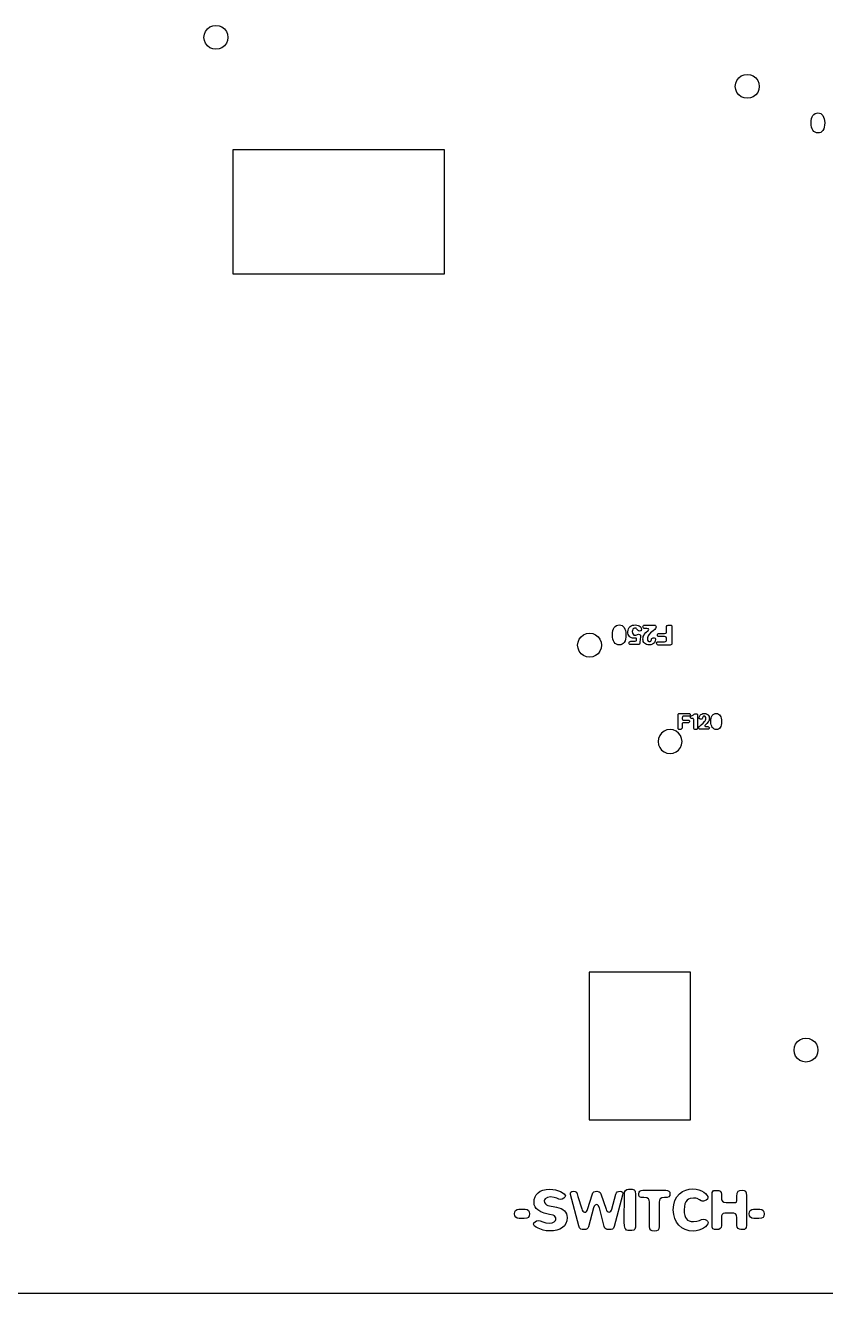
# Model space of a CAD drawing. Header units: metres. Extents: x 2364 to 2718, y 474 to 796.
# Drawn here: x 2520.3 to 2620.5, y 474.3 to 633.1 of the extents above; entities that cross this region are included whole.
import ezdxf

# ---------------------------------------------------------------- set-up
doc = ezdxf.new("R2010")
doc.units = ezdxf.units.M

msp = doc.modelspace()

# ---------------------------------------------------------------- linework, layer by layer
at = {"layer": 'COMPONENT2'}
for p, q in [((2602.05, 546.78, 0.01), (2602.06, 546.84, 0.01)), ((2602.05, 545.1, 0.01), (2602.05, 546.78, 0.01)), ((2602.06, 546.84, 0.01), (2602.09, 546.89, 0.01)), ((2602.09, 546.89, 0.01), (2602.14, 546.92, 0.01)), ((2602.14, 546.92, 0.01), (2602.19, 546.94, 0.01)), ((2602.19, 546.94, 0.01), (2603.41, 546.94, 0.01)), ((2602.61, 546.54, 0.01), (2602.59, 546.47, 0.01)), ((2602.67, 546.59, 0.01), (2602.61, 546.54, 0.01)), ((2602.78, 546.6, 0.01), (2602.67, 546.59, 0.01)), ((2603.41, 546.6, 0.01), (2602.78, 546.6, 0.01)), ((2603.41, 546.94, 0.01), (2603.47, 546.93, 0.01)), ((2603.48, 546.61, 0.01), (2603.41, 546.6, 0.01)), ((2603.47, 546.93, 0.01), (2603.52, 546.9, 0.01)), ((2603.53, 546.65, 0.01), (2603.48, 546.61, 0.01)), ((2603.52, 546.9, 0.01), (2603.55, 546.85, 0.01)), ((2603.55, 546.71, 0.01), (2603.53, 546.65, 0.01)), ((2603.55, 546.85, 0.01), (2603.56, 546.78, 0.01)), ((2603.56, 546.78, 0.01), (2603.55, 546.71, 0.01)), ((2603.6, 546.48, 0.01), (2603.61, 546.53, 0.01)), ((2603.61, 546.4, 0.01), (2603.6, 546.48, 0.01)), ((2603.61, 546.53, 0.01), (2603.63, 546.57, 0.01)), ((2603.63, 546.57, 0.01), (2603.7, 546.62, 0.01)), ((2603.7, 546.62, 0.01), (2603.81, 546.66, 0.01)), ((2603.81, 546.66, 0.01), (2603.92, 546.71, 0.01)), ((2603.92, 546.71, 0.01), (2603.99, 546.76, 0.01)), ((2603.99, 546.76, 0.01), (2604.06, 546.83, 0.01)), ((2604.06, 546.83, 0.01), (2604.16, 546.88, 0.01)), ((2604.16, 546.88, 0.01), (2604.28, 546.9, 0.01)), ((2604.28, 546.9, 0.01), (2604.35, 546.9, 0.01)), ((2604.35, 546.9, 0.01), (2604.4, 546.87, 0.01)), ((2604.4, 546.87, 0.01), (2604.44, 546.83, 0.01)), ((2604.44, 546.83, 0.01), (2604.47, 546.78, 0.01)), ((2604.47, 546.78, 0.01), (2604.48, 546.67, 0.01)), ((2604.48, 546.67, 0.01), (2604.49, 546.54, 0.01)), ((2604.49, 546.54, 0.01), (2604.49, 545.22, 0.01)), ((2604.7, 546.38, 0.01), (2604.73, 546.53, 0.01)), ((2604.73, 546.53, 0.01), (2604.77, 546.62, 0.01)), ((2604.77, 546.62, 0.01), (2604.83, 546.7, 0.01)), ((2604.83, 546.7, 0.01), (2604.91, 546.79, 0.01)), ((2604.91, 546.79, 0.01), (2605.03, 546.86, 0.01)), ((2605.03, 546.86, 0.01), (2605.16, 546.91, 0.01)), ((2605.2, 546.54, 0.01), (2605.15, 546.47, 0.01)), ((2605.16, 546.91, 0.01), (2605.34, 546.92, 0.01)), ((2605.25, 546.58, 0.01), (2605.2, 546.54, 0.01)), ((2605.32, 546.59, 0.01), (2605.25, 546.58, 0.01)), ((2605.39, 546.58, 0.01), (2605.32, 546.59, 0.01)), ((2605.34, 546.92, 0.01), (2605.48, 546.91, 0.01)), ((2605.46, 546.53, 0.01), (2605.39, 546.58, 0.01)), ((2605.51, 546.44, 0.01), (2605.46, 546.53, 0.01)), ((2605.48, 546.91, 0.01), (2605.61, 546.88, 0.01)), ((2605.61, 546.88, 0.01), (2605.72, 546.82, 0.01)), ((2605.72, 546.82, 0.01), (2605.81, 546.75, 0.01)), ((2605.81, 546.75, 0.01), (2605.88, 546.67, 0.01)), ((2605.88, 546.67, 0.01), (2605.93, 546.57, 0.01)), ((2605.93, 546.57, 0.01), (2605.96, 546.45, 0.01)), ((2606.2, 546.34, 0.01), (2606.25, 546.52, 0.01)), ((2606.25, 546.52, 0.01), (2606.33, 546.67, 0.01)), ((2606.33, 546.67, 0.01), (2606.43, 546.78, 0.01)), ((2606.43, 546.78, 0.01), (2606.54, 546.86, 0.01)), ((2606.54, 546.86, 0.01), (2606.68, 546.91, 0.01)), ((2606.68, 546.91, 0.01), (2606.83, 546.92, 0.01)), ((2606.83, 546.92, 0.01), (2606.98, 546.91, 0.01)), ((2606.98, 546.91, 0.01), (2607.11, 546.85, 0.01)), ((2607.11, 546.85, 0.01), (2607.23, 546.77, 0.01)), ((2607.23, 546.77, 0.01), (2607.33, 546.65, 0.01)), ((2607.33, 546.65, 0.01), (2607.4, 546.51, 0.01)), ((2607.4, 546.51, 0.01), (2607.46, 546.34, 0.01)), ((2602.06, 545.01, 0.01), (2602.05, 545.1, 0.01)), ((2602.1, 544.96, 0.01), (2602.06, 545.01, 0.01)), ((2602.16, 544.93, 0.01), (2602.1, 544.96, 0.01)), ((2602.27, 544.93, 0.01), (2602.16, 544.93, 0.01)), ((2602.41, 544.94, 0.01), (2602.27, 544.93, 0.01)), ((2602.5, 544.99, 0.01), (2602.41, 544.94, 0.01)), ((2602.56, 545.08, 0.01), (2602.5, 544.99, 0.01)), ((2602.58, 545.25, 0.01), (2602.56, 545.08, 0.01)), ((2602.59, 545.71, 0.01), (2602.57, 545.67, 0.01)), ((2602.57, 545.67, 0.01), (2602.57, 545.51, 0.01)), ((2602.57, 545.51, 0.01), (2602.58, 545.25, 0.01)), ((2602.59, 546.47, 0.01), (2602.58, 546.37, 0.01)), ((2602.58, 546.37, 0.01), (2602.58, 546.24, 0.01)), ((2602.58, 546.24, 0.01), (2602.6, 546.16, 0.01)), ((2602.63, 545.74, 0.01), (2602.59, 545.71, 0.01)), ((2602.6, 546.16, 0.01), (2602.66, 546.11, 0.01)), ((2602.78, 545.76, 0.01), (2602.63, 545.74, 0.01)), ((2602.66, 546.11, 0.01), (2602.78, 546.1, 0.01)), ((2602.78, 546.1, 0.01), (2603.34, 546.1, 0.01)), ((2603.34, 545.76, 0.01), (2602.78, 545.76, 0.01)), ((2603.34, 546.1, 0.01), (2603.39, 546.09, 0.01)), ((2603.4, 545.78, 0.01), (2603.34, 545.76, 0.01)), ((2603.39, 546.09, 0.01), (2603.44, 546.06, 0.01)), ((2603.45, 545.81, 0.01), (2603.4, 545.78, 0.01)), ((2603.44, 546.06, 0.01), (2603.48, 546.01, 0.01)), ((2603.48, 545.87, 0.01), (2603.45, 545.81, 0.01)), ((2603.48, 546.01, 0.01), (2603.49, 545.93, 0.01)), ((2603.49, 545.93, 0.01), (2603.48, 545.87, 0.01)), ((2603.64, 546.36, 0.01), (2603.61, 546.4, 0.01)), ((2603.74, 546.32, 0.01), (2603.64, 546.36, 0.01)), ((2603.86, 546.32, 0.01), (2603.74, 546.32, 0.01)), ((2603.91, 546.31, 0.01), (2603.86, 546.32, 0.01)), ((2603.95, 546.29, 0.01), (2603.91, 546.31, 0.01)), ((2603.99, 546.23, 0.01), (2603.95, 546.29, 0.01)), ((2604.01, 546.18, 0.01), (2603.99, 546.23, 0.01)), ((2604.01, 546.04, 0.01), (2604.01, 546.18, 0.01)), ((2604.01, 545.19, 0.01), (2604.01, 546.04, 0.01)), ((2604.02, 545.04, 0.01), (2604.01, 545.19, 0.01)), ((2604.07, 544.96, 0.01), (2604.02, 545.04, 0.01)), ((2604.14, 544.92, 0.01), (2604.07, 544.96, 0.01)), ((2604.25, 544.91, 0.01), (2604.14, 544.92, 0.01)), ((2604.37, 544.93, 0.01), (2604.25, 544.91, 0.01)), ((2604.45, 544.98, 0.01), (2604.37, 544.93, 0.01)), ((2604.48, 545.08, 0.01), (2604.45, 544.98, 0.01)), ((2604.49, 545.22, 0.01), (2604.48, 545.08, 0.01)), ((2604.66, 545.11, 0.01), (2604.67, 545.2, 0.01)), ((2604.67, 545.04, 0.01), (2604.66, 545.11, 0.01)), ((2604.67, 545.2, 0.01), (2604.7, 545.28, 0.01)), ((2604.7, 544.99, 0.01), (2604.67, 545.04, 0.01)), ((2604.71, 546.31, 0.01), (2604.7, 546.38, 0.01)), ((2604.7, 545.28, 0.01), (2604.79, 545.36, 0.01)), ((2604.75, 544.96, 0.01), (2604.7, 544.99, 0.01)), ((2604.76, 546.26, 0.01), (2604.71, 546.31, 0.01)), ((2604.82, 544.95, 0.01), (2604.75, 544.96, 0.01)), ((2604.83, 546.22, 0.01), (2604.76, 546.26, 0.01)), ((2604.79, 545.36, 0.01), (2604.95, 545.5, 0.01)), ((2605.79, 544.95, 0.01), (2604.82, 544.95, 0.01)), ((2604.94, 546.21, 0.01), (2604.83, 546.22, 0.01)), ((2605.02, 546.23, 0.01), (2604.94, 546.21, 0.01)), ((2604.95, 545.5, 0.01), (2605.2, 545.72, 0.01)), ((2605.07, 546.27, 0.01), (2605.02, 546.23, 0.01)), ((2605.11, 546.33, 0.01), (2605.07, 546.27, 0.01)), ((2605.12, 546.39, 0.01), (2605.11, 546.33, 0.01)), ((2605.15, 546.47, 0.01), (2605.12, 546.39, 0.01)), ((2605.2, 545.72, 0.01), (2605.38, 545.92, 0.01)), ((2605.38, 545.92, 0.01), (2605.44, 546.01, 0.01)), ((2605.4, 545.43, 0.01), (2605.39, 545.38, 0.01)), ((2605.39, 545.38, 0.01), (2605.41, 545.32, 0.01)), ((2605.45, 545.48, 0.01), (2605.4, 545.43, 0.01)), ((2605.41, 545.32, 0.01), (2605.48, 545.29, 0.01)), ((2605.44, 546.01, 0.01), (2605.49, 546.11, 0.01)), ((2605.67, 545.69, 0.01), (2605.45, 545.48, 0.01)), ((2605.48, 545.29, 0.01), (2605.6, 545.28, 0.01)), ((2605.49, 546.11, 0.01), (2605.51, 546.2, 0.01)), ((2605.52, 546.3, 0.01), (2605.51, 546.44, 0.01)), ((2605.51, 546.2, 0.01), (2605.52, 546.3, 0.01)), ((2605.6, 545.28, 0.01), (2605.76, 545.28, 0.01)), ((2605.84, 545.88, 0.01), (2605.67, 545.69, 0.01)), ((2605.76, 545.28, 0.01), (2605.86, 545.27, 0.01)), ((2605.86, 544.96, 0.01), (2605.79, 544.95, 0.01)), ((2605.89, 545.98, 0.01), (2605.84, 545.88, 0.01)), ((2605.86, 545.27, 0.01), (2605.92, 545.23, 0.01)), ((2605.92, 544.98, 0.01), (2605.86, 544.96, 0.01)), ((2605.94, 546.08, 0.01), (2605.89, 545.98, 0.01)), ((2605.92, 545.23, 0.01), (2605.96, 545.18, 0.01)), ((2605.96, 545.04, 0.01), (2605.92, 544.98, 0.01)), ((2605.96, 546.2, 0.01), (2605.94, 546.08, 0.01)), ((2605.96, 546.45, 0.01), (2605.97, 546.34, 0.01)), ((2605.97, 546.34, 0.01), (2605.96, 546.2, 0.01)), ((2605.96, 545.18, 0.01), (2605.97, 545.12, 0.01)), ((2605.97, 545.12, 0.01), (2605.96, 545.04, 0.01)), ((2606.15, 545.89, 0.01), (2606.16, 546.13, 0.01)), ((2606.16, 545.68, 0.01), (2606.15, 545.89, 0.01)), ((2606.16, 546.13, 0.01), (2606.2, 546.34, 0.01)), ((2606.2, 545.49, 0.01), (2606.16, 545.68, 0.01)), ((2606.26, 545.32, 0.01), (2606.2, 545.49, 0.01)), ((2606.34, 545.18, 0.01), (2606.26, 545.32, 0.01)), ((2606.44, 545.07, 0.01), (2606.34, 545.18, 0.01)), ((2606.55, 544.99, 0.01), (2606.44, 545.07, 0.01)), ((2606.68, 544.94, 0.01), (2606.55, 544.99, 0.01)), ((2606.83, 544.92, 0.01), (2606.68, 544.94, 0.01)), ((2606.99, 544.94, 0.01), (2606.83, 544.92, 0.01)), ((2607.12, 544.98, 0.01), (2606.99, 544.94, 0.01)), ((2607.24, 545.06, 0.01), (2607.12, 544.98, 0.01)), ((2607.34, 545.17, 0.01), (2607.24, 545.06, 0.01)), ((2607.41, 545.31, 0.01), (2607.34, 545.17, 0.01)), ((2607.46, 545.48, 0.01), (2607.41, 545.31, 0.01)), ((2607.46, 546.34, 0.01), (2607.49, 546.15, 0.01)), ((2607.5, 545.69, 0.01), (2607.46, 545.48, 0.01)), ((2607.49, 546.15, 0.01), (2607.51, 545.94, 0.01)), ((2607.51, 545.94, 0.01), (2607.5, 545.69, 0.01))]:
    msp.add_line(p, q, dxfattribs=at)
at = {"layer": 'COMPONENT3'}
for p, q in [((2593.96, 557.53, 0.01), (2594.05, 557.71, 0.01)), ((2594.05, 557.71, 0.01), (2594.17, 557.84, 0.01)), ((2594.17, 557.84, 0.01), (2594.32, 557.94, 0.01)), ((2594.32, 557.94, 0.01), (2594.49, 558, 0.01)), ((2594.49, 558, 0.01), (2594.69, 558.02, 0.01)), ((2594.69, 558.02, 0.01), (2594.87, 558, 0.01)), ((2594.87, 558, 0.01), (2595.03, 557.93, 0.01)), ((2595.03, 557.93, 0.01), (2595.18, 557.83, 0.01)), ((2595.18, 557.83, 0.01), (2595.3, 557.69, 0.01)), ((2595.3, 557.69, 0.01), (2595.4, 557.51, 0.01)), ((2595.85, 557.54, 0.01), (2595.94, 557.7, 0.01)), ((2595.94, 557.7, 0.01), (2596.05, 557.82, 0.01)), ((2596.05, 557.82, 0.01), (2596.19, 557.91, 0.01)), ((2596.19, 557.91, 0.01), (2596.34, 557.97, 0.01)), ((2596.34, 557.97, 0.01), (2596.51, 558.01, 0.01)), ((2596.51, 558.01, 0.01), (2596.68, 558.02, 0.01)), ((2596.58, 557.62, 0.01), (2596.51, 557.59, 0.01)), ((2596.66, 557.63, 0.01), (2596.58, 557.62, 0.01)), ((2596.79, 557.6, 0.01), (2596.66, 557.63, 0.01)), ((2596.68, 558.02, 0.01), (2596.88, 558.01, 0.01)), ((2596.86, 557.55, 0.01), (2596.79, 557.6, 0.01)), ((2596.88, 558.01, 0.01), (2597.05, 557.96, 0.01)), ((2597.05, 557.96, 0.01), (2597.18, 557.89, 0.01)), ((2597.18, 557.89, 0.01), (2597.29, 557.81, 0.01)), ((2597.29, 557.81, 0.01), (2597.37, 557.72, 0.01)), ((2597.37, 557.72, 0.01), (2597.42, 557.63, 0.01)), ((2597.42, 557.63, 0.01), (2597.46, 557.45, 0.01)), ((2597.65, 557.77, 0.01), (2597.67, 557.87, 0.01)), ((2597.67, 557.7, 0.01), (2597.65, 557.77, 0.01)), ((2597.67, 557.87, 0.01), (2597.71, 557.94, 0.01)), ((2597.71, 557.63, 0.01), (2597.67, 557.7, 0.01)), ((2597.71, 557.94, 0.01), (2597.78, 557.97, 0.01)), ((2597.79, 557.58, 0.01), (2597.71, 557.63, 0.01)), ((2597.78, 557.97, 0.01), (2597.87, 557.99, 0.01)), ((2597.87, 557.99, 0.01), (2599.09, 557.99, 0.01)), ((2599.09, 557.99, 0.01), (2599.17, 557.97, 0.01)), ((2599.17, 557.97, 0.01), (2599.23, 557.93, 0.01)), ((2599.23, 557.93, 0.01), (2599.27, 557.87, 0.01)), ((2599.28, 557.67, 0.01), (2599.23, 557.57, 0.01)), ((2599.27, 557.87, 0.01), (2599.29, 557.78, 0.01)), ((2599.29, 557.78, 0.01), (2599.28, 557.67, 0.01)), ((2600.6, 557.61, 0.01), (2600.62, 557.81, 0.01)), ((2600.61, 557.28, 0.01), (2600.6, 557.61, 0.01)), ((2600.62, 557.81, 0.01), (2600.69, 557.93, 0.01)), ((2600.69, 557.93, 0.01), (2600.81, 557.99, 0.01)), ((2600.81, 557.99, 0.01), (2600.98, 558.01, 0.01)), ((2600.98, 558.01, 0.01), (2601.12, 558, 0.01)), ((2601.12, 558, 0.01), (2601.2, 557.97, 0.01)), ((2601.2, 557.97, 0.01), (2601.25, 557.9, 0.01)), ((2601.25, 557.9, 0.01), (2601.27, 557.79, 0.01)), ((2601.27, 557.79, 0.01), (2601.27, 555.7, 0.01)), ((2593.84, 556.75, 0.01), (2593.85, 557.05, 0.01)), ((2593.85, 556.48, 0.01), (2593.84, 556.75, 0.01)), ((2593.85, 557.05, 0.01), (2593.89, 557.31, 0.01)), ((2593.9, 556.24, 0.01), (2593.85, 556.48, 0.01)), ((2593.89, 557.31, 0.01), (2593.96, 557.53, 0.01)), ((2593.97, 556.03, 0.01), (2593.9, 556.24, 0.01)), ((2594.06, 555.85, 0.01), (2593.97, 556.03, 0.01)), ((2595.41, 556.02, 0.01), (2595.31, 555.84, 0.01)), ((2595.4, 557.51, 0.01), (2595.47, 557.31, 0.01)), ((2595.48, 556.24, 0.01), (2595.41, 556.02, 0.01)), ((2595.47, 557.31, 0.01), (2595.52, 557.07, 0.01)), ((2595.52, 556.5, 0.01), (2595.48, 556.24, 0.01)), ((2595.52, 557.07, 0.01), (2595.53, 556.81, 0.01)), ((2595.53, 556.81, 0.01), (2595.52, 556.5, 0.01)), ((2595.77, 557.14, 0.01), (2595.79, 557.36, 0.01)), ((2595.78, 556.97, 0.01), (2595.77, 557.14, 0.01)), ((2595.82, 556.82, 0.01), (2595.78, 556.97, 0.01)), ((2595.79, 557.36, 0.01), (2595.85, 557.54, 0.01)), ((2595.89, 556.68, 0.01), (2595.82, 556.82, 0.01)), ((2595.97, 556.57, 0.01), (2595.89, 556.68, 0.01)), ((2596.07, 556.47, 0.01), (2595.97, 556.57, 0.01)), ((2596.2, 556.41, 0.01), (2596.07, 556.47, 0.01)), ((2596.34, 556.37, 0.01), (2596.2, 556.41, 0.01)), ((2596.34, 557.34, 0.01), (2596.32, 557.18, 0.01)), ((2596.32, 557.18, 0.01), (2596.34, 556.99, 0.01)), ((2596.4, 557.48, 0.01), (2596.34, 557.34, 0.01)), ((2596.34, 556.99, 0.01), (2596.41, 556.85, 0.01)), ((2596.49, 556.35, 0.01), (2596.34, 556.37, 0.01)), ((2596.51, 557.59, 0.01), (2596.4, 557.48, 0.01)), ((2596.41, 556.85, 0.01), (2596.51, 556.75, 0.01)), ((2596.59, 556.36, 0.01), (2596.49, 556.35, 0.01)), ((2596.51, 556.75, 0.01), (2596.64, 556.72, 0.01)), ((2596.72, 556.36, 0.01), (2596.59, 556.36, 0.01)), ((2596.64, 556.72, 0.01), (2596.77, 556.74, 0.01)), ((2596.69, 555.98, 0.01), (2596.79, 556.03, 0.01)), ((2596.79, 556.35, 0.01), (2596.72, 556.36, 0.01)), ((2596.77, 556.74, 0.01), (2596.87, 556.78, 0.01)), ((2596.83, 556.31, 0.01), (2596.79, 556.35, 0.01)), ((2596.79, 556.03, 0.01), (2596.84, 556.09, 0.01)), ((2596.85, 556.25, 0.01), (2596.83, 556.31, 0.01)), ((2596.84, 556.09, 0.01), (2596.86, 556.17, 0.01)), ((2596.86, 556.17, 0.01), (2596.85, 556.25, 0.01)), ((2596.93, 557.46, 0.01), (2596.86, 557.55, 0.01)), ((2596.87, 556.78, 0.01), (2596.96, 556.83, 0.01)), ((2597, 557.35, 0.01), (2596.93, 557.46, 0.01)), ((2596.96, 556.83, 0.01), (2597.08, 556.85, 0.01)), ((2597.06, 557.29, 0.01), (2597, 557.35, 0.01)), ((2597.13, 557.26, 0.01), (2597.06, 557.29, 0.01)), ((2597.08, 556.85, 0.01), (2597.21, 556.84, 0.01)), ((2597.22, 557.25, 0.01), (2597.13, 557.26, 0.01)), ((2597.21, 556.84, 0.01), (2597.3, 556.79, 0.01)), ((2597.35, 557.27, 0.01), (2597.22, 557.25, 0.01)), ((2597.35, 556.53, 0.01), (2597.28, 555.86, 0.01)), ((2597.3, 556.79, 0.01), (2597.35, 556.72, 0.01)), ((2597.42, 557.3, 0.01), (2597.35, 557.27, 0.01)), ((2597.35, 556.72, 0.01), (2597.36, 556.63, 0.01)), ((2597.36, 556.58, 0.01), (2597.35, 556.53, 0.01)), ((2597.36, 556.63, 0.01), (2597.36, 556.58, 0.01)), ((2597.45, 557.37, 0.01), (2597.42, 557.3, 0.01)), ((2597.46, 557.45, 0.01), (2597.45, 557.37, 0.01)), ((2597.65, 556.25, 0.01), (2597.66, 556.42, 0.01)), ((2597.66, 556.1, 0.01), (2597.65, 556.25, 0.01)), ((2597.66, 556.42, 0.01), (2597.69, 556.56, 0.01)), ((2597.7, 555.96, 0.01), (2597.66, 556.1, 0.01)), ((2597.69, 556.56, 0.01), (2597.75, 556.7, 0.01)), ((2597.75, 556.7, 0.01), (2597.82, 556.82, 0.01)), ((2597.92, 557.57, 0.01), (2597.79, 557.58, 0.01)), ((2597.82, 556.82, 0.01), (2598.02, 557.06, 0.01)), ((2598.12, 557.57, 0.01), (2597.92, 557.57, 0.01)), ((2598.02, 557.06, 0.01), (2598.3, 557.31, 0.01)), ((2598.26, 557.55, 0.01), (2598.12, 557.57, 0.01)), ((2598.22, 556.41, 0.01), (2598.21, 556.29, 0.01)), ((2598.21, 556.29, 0.01), (2598.23, 556.12, 0.01)), ((2598.25, 556.53, 0.01), (2598.22, 556.41, 0.01)), ((2598.23, 556.12, 0.01), (2598.29, 556, 0.01)), ((2598.31, 556.65, 0.01), (2598.25, 556.53, 0.01)), ((2598.35, 557.52, 0.01), (2598.26, 557.55, 0.01)), ((2598.3, 557.31, 0.01), (2598.36, 557.38, 0.01)), ((2598.39, 556.77, 0.01), (2598.31, 556.65, 0.01)), ((2598.38, 557.44, 0.01), (2598.35, 557.52, 0.01)), ((2598.36, 557.38, 0.01), (2598.38, 557.44, 0.01)), ((2598.61, 557.02, 0.01), (2598.39, 556.77, 0.01)), ((2598.93, 557.3, 0.01), (2598.61, 557.02, 0.01)), ((2598.62, 556, 0.01), (2598.67, 556.08, 0.01)), ((2598.67, 556.08, 0.01), (2598.71, 556.18, 0.01)), ((2598.71, 556.18, 0.01), (2598.73, 556.26, 0.01)), ((2598.73, 556.26, 0.01), (2598.77, 556.33, 0.01)), ((2598.77, 556.33, 0.01), (2598.84, 556.38, 0.01)), ((2598.84, 556.38, 0.01), (2598.94, 556.4, 0.01)), ((2599.13, 557.46, 0.01), (2598.93, 557.3, 0.01)), ((2598.94, 556.4, 0.01), (2599.07, 556.39, 0.01)), ((2599.07, 556.39, 0.01), (2599.17, 556.35, 0.01)), ((2599.23, 557.57, 0.01), (2599.13, 557.46, 0.01)), ((2599.2, 556.01, 0.01), (2599.15, 555.9, 0.01)), ((2599.17, 556.35, 0.01), (2599.22, 556.28, 0.01)), ((2599.24, 556.19, 0.01), (2599.2, 556.01, 0.01)), ((2599.22, 556.28, 0.01), (2599.24, 556.19, 0.01)), ((2599.46, 556.75, 0.01), (2599.47, 556.84, 0.01)), ((2599.48, 556.66, 0.01), (2599.46, 556.75, 0.01)), ((2599.47, 556.84, 0.01), (2599.51, 556.9, 0.01)), ((2599.52, 556.59, 0.01), (2599.48, 556.66, 0.01)), ((2599.51, 556.9, 0.01), (2599.57, 556.95, 0.01)), ((2599.58, 556.56, 0.01), (2599.52, 556.59, 0.01)), ((2599.57, 556.95, 0.01), (2599.65, 556.96, 0.01)), ((2599.65, 556.55, 0.01), (2599.58, 556.56, 0.01)), ((2599.65, 556.96, 0.01), (2600.34, 556.96, 0.01)), ((2600.34, 556.55, 0.01), (2599.65, 556.55, 0.01)), ((2600.34, 556.96, 0.01), (2600.54, 556.99, 0.01)), ((2600.49, 556.53, 0.01), (2600.34, 556.55, 0.01)), ((2600.57, 556.47, 0.01), (2600.49, 556.53, 0.01)), ((2600.54, 556.99, 0.01), (2600.58, 557.02, 0.01)), ((2600.56, 555.99, 0.01), (2600.59, 556.08, 0.01)), ((2600.59, 556.37, 0.01), (2600.57, 556.47, 0.01)), ((2600.58, 557.02, 0.01), (2600.61, 557.08, 0.01)), ((2600.59, 556.21, 0.01), (2600.59, 556.37, 0.01)), ((2600.59, 556.08, 0.01), (2600.59, 556.21, 0.01)), ((2600.61, 557.08, 0.01), (2600.61, 557.28, 0.01)), ((2594.18, 555.71, 0.01), (2594.06, 555.85, 0.01)), ((2594.33, 555.6, 0.01), (2594.18, 555.71, 0.01)), ((2594.49, 555.53, 0.01), (2594.33, 555.6, 0.01)), ((2594.68, 555.51, 0.01), (2594.49, 555.53, 0.01)), ((2594.87, 555.53, 0.01), (2594.68, 555.51, 0.01)), ((2595.04, 555.59, 0.01), (2594.87, 555.53, 0.01)), ((2595.19, 555.7, 0.01), (2595.04, 555.59, 0.01)), ((2595.31, 555.84, 0.01), (2595.19, 555.7, 0.01)), ((2595.89, 555.75, 0.01), (2595.91, 555.85, 0.01)), ((2595.91, 555.67, 0.01), (2595.89, 555.75, 0.01)), ((2595.91, 555.85, 0.01), (2595.96, 555.91, 0.01)), ((2595.95, 555.61, 0.01), (2595.91, 555.67, 0.01)), ((2596.02, 555.57, 0.01), (2595.95, 555.61, 0.01)), ((2595.96, 555.91, 0.01), (2596.04, 555.96, 0.01)), ((2596.11, 555.56, 0.01), (2596.02, 555.57, 0.01)), ((2596.04, 555.96, 0.01), (2596.15, 555.97, 0.01)), ((2597.02, 555.56, 0.01), (2596.11, 555.56, 0.01)), ((2596.15, 555.97, 0.01), (2596.56, 555.97, 0.01)), ((2596.56, 555.97, 0.01), (2596.69, 555.98, 0.01)), ((2597.13, 555.58, 0.01), (2597.02, 555.56, 0.01)), ((2597.21, 555.63, 0.01), (2597.13, 555.58, 0.01)), ((2597.25, 555.73, 0.01), (2597.21, 555.63, 0.01)), ((2597.28, 555.86, 0.01), (2597.25, 555.73, 0.01)), ((2597.77, 555.84, 0.01), (2597.7, 555.96, 0.01)), ((2597.85, 555.73, 0.01), (2597.77, 555.84, 0.01)), ((2597.96, 555.64, 0.01), (2597.85, 555.73, 0.01)), ((2598.1, 555.57, 0.01), (2597.96, 555.64, 0.01)), ((2598.26, 555.53, 0.01), (2598.1, 555.57, 0.01)), ((2598.44, 555.52, 0.01), (2598.26, 555.53, 0.01)), ((2598.29, 556, 0.01), (2598.37, 555.94, 0.01)), ((2598.37, 555.94, 0.01), (2598.46, 555.93, 0.01)), ((2598.66, 555.54, 0.01), (2598.44, 555.52, 0.01)), ((2598.46, 555.93, 0.01), (2598.55, 555.94, 0.01)), ((2598.55, 555.94, 0.01), (2598.62, 556, 0.01)), ((2598.83, 555.6, 0.01), (2598.66, 555.54, 0.01)), ((2598.97, 555.68, 0.01), (2598.83, 555.6, 0.01)), ((2599.08, 555.79, 0.01), (2598.97, 555.68, 0.01)), ((2599.15, 555.9, 0.01), (2599.08, 555.79, 0.01)), ((2599.37, 555.7, 0.01), (2599.38, 555.79, 0.01)), ((2599.38, 555.61, 0.01), (2599.37, 555.7, 0.01)), ((2599.38, 555.79, 0.01), (2599.41, 555.86, 0.01)), ((2599.42, 555.55, 0.01), (2599.38, 555.61, 0.01)), ((2599.41, 555.86, 0.01), (2599.47, 555.9, 0.01)), ((2599.49, 555.51, 0.01), (2599.42, 555.55, 0.01)), ((2599.47, 555.9, 0.01), (2599.56, 555.92, 0.01)), ((2599.56, 555.5, 0.01), (2599.49, 555.51, 0.01)), ((2599.56, 555.92, 0.01), (2600.34, 555.92, 0.01)), ((2601.08, 555.5, 0.01), (2599.56, 555.5, 0.01)), ((2600.34, 555.92, 0.01), (2600.48, 555.93, 0.01)), ((2600.48, 555.93, 0.01), (2600.56, 555.99, 0.01)), ((2601.15, 555.51, 0.01), (2601.08, 555.5, 0.01)), ((2601.21, 555.56, 0.01), (2601.15, 555.51, 0.01)), ((2601.25, 555.62, 0.01), (2601.21, 555.56, 0.01)), ((2601.27, 555.7, 0.01), (2601.25, 555.62, 0.01))]:
    msp.add_line(p, q, dxfattribs=at)
at = {"layer": 'COMPONENT4'}
for p, q in [((2618.72, 620.88, 0.01), (2618.73, 621.18, 0.01)), ((2618.73, 621.18, 0.01), (2618.77, 621.44, 0.01)), ((2618.77, 621.44, 0.01), (2618.84, 621.66, 0.01)), ((2618.84, 621.66, 0.01), (2618.93, 621.84, 0.01)), ((2618.93, 621.84, 0.01), (2619.05, 621.97, 0.01)), ((2619.05, 621.97, 0.01), (2619.2, 622.07, 0.01)), ((2619.2, 622.07, 0.01), (2619.37, 622.13, 0.01)), ((2619.37, 622.13, 0.01), (2619.57, 622.15, 0.01)), ((2619.57, 622.15, 0.01), (2619.75, 622.13, 0.01)), ((2619.75, 622.13, 0.01), (2619.91, 622.06, 0.01)), ((2619.91, 622.06, 0.01), (2620.05, 621.96, 0.01)), ((2620.05, 621.96, 0.01), (2620.18, 621.82, 0.01)), ((2620.18, 621.82, 0.01), (2620.27, 621.64, 0.01)), ((2620.27, 621.64, 0.01), (2620.35, 621.43, 0.01)), ((2620.35, 621.43, 0.01), (2620.4, 621.2, 0.01)), ((2620.4, 621.2, 0.01), (2620.41, 620.93, 0.01)), ((2618.73, 620.61, 0.01), (2618.72, 620.88, 0.01)), ((2618.78, 620.37, 0.01), (2618.73, 620.61, 0.01)), ((2618.85, 620.16, 0.01), (2618.78, 620.37, 0.01)), ((2618.94, 619.98, 0.01), (2618.85, 620.16, 0.01)), ((2619.06, 619.84, 0.01), (2618.94, 619.98, 0.01)), ((2619.21, 619.73, 0.01), (2619.06, 619.84, 0.01)), ((2619.37, 619.66, 0.01), (2619.21, 619.73, 0.01)), ((2619.56, 619.64, 0.01), (2619.37, 619.66, 0.01)), ((2619.75, 619.66, 0.01), (2619.56, 619.64, 0.01)), ((2619.92, 619.72, 0.01), (2619.75, 619.66, 0.01)), ((2620.07, 619.82, 0.01), (2619.92, 619.72, 0.01)), ((2620.19, 619.97, 0.01), (2620.07, 619.82, 0.01)), ((2620.29, 620.15, 0.01), (2620.19, 619.97, 0.01)), ((2620.36, 620.37, 0.01), (2620.29, 620.15, 0.01)), ((2620.4, 620.63, 0.01), (2620.36, 620.37, 0.01)), ((2620.41, 620.93, 0.01), (2620.4, 620.63, 0.01))]:
    msp.add_line(p, q, dxfattribs=at)
at = {"layer": 'GROUP1'}
for p, q in [((2609.27, 625.87, 0.01), (2609.42, 626.23, 0.01)), ((2609.42, 626.23, 0.01), (2609.66, 626.54, 0.01)), ((2609.66, 626.54, 0.01), (2609.97, 626.78, 0.01)), ((2609.97, 626.78, 0.01), (2610.33, 626.93, 0.01)), ((2610.33, 626.93, 0.01), (2610.72, 626.98, 0.01)), ((2610.72, 626.98, 0.01), (2611.11, 626.93, 0.01)), ((2611.11, 626.93, 0.01), (2611.47, 626.78, 0.01)), ((2611.47, 626.78, 0.01), (2611.78, 626.54, 0.01)), ((2611.78, 626.54, 0.01), (2612.02, 626.23, 0.01)), ((2612.02, 626.23, 0.01), (2612.17, 625.87, 0.01)), ((2609.22, 625.48, 0.01), (2609.27, 625.87, 0.01)), ((2609.27, 625.1, 0.01), (2609.22, 625.48, 0.01)), ((2609.42, 624.73, 0.01), (2609.27, 625.1, 0.01)), ((2609.66, 624.42, 0.01), (2609.42, 624.73, 0.01)), ((2609.97, 624.18, 0.01), (2609.66, 624.42, 0.01)), ((2611.78, 624.42, 0.01), (2611.47, 624.18, 0.01)), ((2612.02, 624.73, 0.01), (2611.78, 624.42, 0.01)), ((2612.17, 625.1, 0.01), (2612.02, 624.73, 0.01)), ((2612.17, 625.87, 0.01), (2612.22, 625.48, 0.01)), ((2612.22, 625.48, 0.01), (2612.17, 625.1, 0.01)), ((2610.33, 624.03, 0.01), (2609.97, 624.18, 0.01)), ((2610.72, 623.98, 0.01), (2610.33, 624.03, 0.01)), ((2611.11, 624.03, 0.01), (2610.72, 623.98, 0.01)), ((2611.47, 624.18, 0.01), (2611.11, 624.03, 0.01)), ((2589.52, 555.87, 0.01), (2589.67, 556.23, 0.01)), ((2589.67, 556.23, 0.01), (2589.91, 556.54, 0.01)), ((2589.91, 556.54, 0.01), (2590.22, 556.78, 0.01)), ((2590.22, 556.78, 0.01), (2590.58, 556.93, 0.01)), ((2590.58, 556.93, 0.01), (2590.97, 556.98, 0.01)), ((2590.97, 556.98, 0.01), (2591.36, 556.93, 0.01)), ((2591.36, 556.93, 0.01), (2591.72, 556.78, 0.01)), ((2591.72, 556.78, 0.01), (2592.03, 556.54, 0.01)), ((2592.03, 556.54, 0.01), (2592.27, 556.23, 0.01)), ((2592.27, 556.23, 0.01), (2592.42, 555.87, 0.01)), ((2589.47, 555.48, 0.01), (2589.52, 555.87, 0.01)), ((2589.52, 555.1, 0.01), (2589.47, 555.48, 0.01)), ((2589.67, 554.73, 0.01), (2589.52, 555.1, 0.01)), ((2589.91, 554.42, 0.01), (2589.67, 554.73, 0.01)), ((2590.22, 554.18, 0.01), (2589.91, 554.42, 0.01)), ((2592.03, 554.42, 0.01), (2591.72, 554.18, 0.01)), ((2592.27, 554.73, 0.01), (2592.03, 554.42, 0.01)), ((2592.42, 555.1, 0.01), (2592.27, 554.73, 0.01)), ((2592.42, 555.87, 0.01), (2592.47, 555.48, 0.01)), ((2592.47, 555.48, 0.01), (2592.42, 555.1, 0.01)), ((2590.58, 554.03, 0.01), (2590.22, 554.18, 0.01)), ((2590.97, 553.98, 0.01), (2590.58, 554.03, 0.01)), ((2591.36, 554.03, 0.01), (2590.97, 553.98, 0.01)), ((2591.72, 554.18, 0.01), (2591.36, 554.03, 0.01)), ((2601.05, 544.91, 0.01), (2600.66, 544.86, 0.01)), ((2601.44, 544.86, 0.01), (2601.05, 544.91, 0.01)), ((2599.6, 543.8, 0.01), (2599.55, 543.41, 0.01)), ((2599.55, 543.41, 0.01), (2599.6, 543.02, 0.01)), ((2599.75, 544.16, 0.01), (2599.6, 543.8, 0.01)), ((2599.99, 544.47, 0.01), (2599.75, 544.16, 0.01)), ((2600.3, 544.71, 0.01), (2599.99, 544.47, 0.01)), ((2600.66, 544.86, 0.01), (2600.3, 544.71, 0.01)), ((2601.8, 544.71, 0.01), (2601.44, 544.86, 0.01)), ((2602.11, 544.47, 0.01), (2601.8, 544.71, 0.01)), ((2602.35, 544.16, 0.01), (2602.11, 544.47, 0.01)), ((2602.5, 543.8, 0.01), (2602.35, 544.16, 0.01)), ((2602.55, 543.41, 0.01), (2602.5, 543.8, 0.01)), ((2602.5, 543.02, 0.01), (2602.55, 543.41, 0.01)), ((2599.6, 543.02, 0.01), (2599.75, 542.66, 0.01)), ((2599.75, 542.66, 0.01), (2599.99, 542.35, 0.01)), ((2599.99, 542.35, 0.01), (2600.3, 542.11, 0.01)), ((2600.3, 542.11, 0.01), (2600.66, 541.96, 0.01)), ((2600.66, 541.96, 0.01), (2601.05, 541.91, 0.01)), ((2601.05, 541.91, 0.01), (2601.44, 541.96, 0.01)), ((2601.44, 541.96, 0.01), (2601.8, 542.11, 0.01)), ((2601.8, 542.11, 0.01), (2602.11, 542.35, 0.01)), ((2602.11, 542.35, 0.01), (2602.35, 542.66, 0.01)), ((2602.35, 542.66, 0.01), (2602.5, 543.02, 0.01))]:
    msp.add_line(p, q, dxfattribs=at)
at = {"layer": 'Layer0'}
for p, q in [((2542.73, 632.01, 0), (2542.88, 632.37, 0)), ((2542.88, 632.37, 0), (2543.12, 632.68, 0)), ((2543.12, 632.68, 0), (2543.43, 632.92, 0)), ((2543.43, 632.92, 0), (2543.79, 633.07, 0)), ((2543.79, 633.07, 0), (2544.18, 633.12, 0)), ((2544.18, 633.12, 0), (2544.57, 633.07, 0)), ((2544.57, 633.07, 0), (2544.93, 632.92, 0)), ((2544.93, 632.92, 0), (2545.24, 632.68, 0)), ((2545.24, 632.68, 0), (2545.48, 632.37, 0)), ((2545.48, 632.37, 0), (2545.63, 632.01, 0)), ((2542.68, 631.62, 0), (2542.73, 632.01, 0)), ((2542.73, 631.23, 0), (2542.68, 631.62, 0)), ((2542.88, 630.87, 0), (2542.73, 631.23, 0)), ((2543.12, 630.56, 0), (2542.88, 630.87, 0)), ((2545.48, 630.87, 0), (2545.24, 630.56, 0)), ((2545.63, 631.23, 0), (2545.48, 630.87, 0)), ((2545.63, 632.01, 0), (2545.68, 631.62, 0)), ((2545.68, 631.62, 0), (2545.63, 631.23, 0)), ((2543.43, 630.32, 0), (2543.12, 630.56, 0)), ((2543.79, 630.17, 0), (2543.43, 630.32, 0)), ((2544.18, 630.12, 0), (2543.79, 630.17, 0)), ((2544.57, 630.17, 0), (2544.18, 630.12, 0)), ((2544.93, 630.32, 0), (2544.57, 630.17, 0)), ((2545.24, 630.56, 0), (2544.93, 630.32, 0)), ((2546.3, 617.51, 0), (2546.3, 602.01, 0)), ((2572.8, 617.51, 0), (2546.3, 617.51, 0)), ((2572.8, 602.01, 0), (2572.8, 617.51, 0)), ((2546.3, 602.01, 0), (2572.8, 602.01, 0)), ((2603.62, 514.51, 0), (2590.92, 514.51, 0)), ((2590.92, 514.51, 0), (2590.92, 496.01, 0)), ((2603.62, 496.01, 0), (2603.62, 514.51, 0)), ((2616.62, 505.16, 0), (2616.77, 505.52, 0)), ((2616.77, 505.52, 0), (2617.01, 505.83, 0)), ((2617.01, 505.83, 0), (2617.32, 506.07, 0)), ((2617.32, 506.07, 0), (2617.68, 506.22, 0)), ((2617.68, 506.22, 0), (2618.07, 506.27, 0)), ((2618.07, 506.27, 0), (2618.46, 506.22, 0)), ((2618.46, 506.22, 0), (2618.82, 506.07, 0)), ((2618.82, 506.07, 0), (2619.13, 505.83, 0)), ((2619.13, 505.83, 0), (2619.37, 505.52, 0)), ((2619.37, 505.52, 0), (2619.52, 505.16, 0)), ((2616.57, 504.77, 0), (2616.62, 505.16, 0)), ((2616.62, 504.38, 0), (2616.57, 504.77, 0)), ((2616.77, 504.02, 0), (2616.62, 504.38, 0)), ((2617.01, 503.71, 0), (2616.77, 504.02, 0)), ((2617.32, 503.47, 0), (2617.01, 503.71, 0)), ((2619.13, 503.71, 0), (2618.82, 503.47, 0)), ((2619.37, 504.02, 0), (2619.13, 503.71, 0)), ((2619.52, 504.38, 0), (2619.37, 504.02, 0)), ((2619.52, 505.16, 0), (2619.57, 504.77, 0)), ((2619.57, 504.77, 0), (2619.52, 504.38, 0)), ((2617.68, 503.32, 0), (2617.32, 503.47, 0)), ((2618.07, 503.27, 0), (2617.68, 503.32, 0)), ((2618.46, 503.32, 0), (2618.07, 503.27, 0)), ((2618.82, 503.47, 0), (2618.46, 503.32, 0)), ((2590.92, 496.01, 0), (2597.27, 496.01, 0)), ((2597.27, 496.01, 0), (2603.62, 496.01, 0)), ((2584.04, 486.05, 0), (2584.14, 486.37, 0)), ((2584.14, 486.37, 0), (2584.29, 486.65, 0)), ((2584.29, 486.65, 0), (2584.51, 486.89, 0)), ((2584.51, 486.89, 0), (2584.79, 487.08, 0)), ((2584.79, 487.08, 0), (2585.13, 487.22, 0)), ((2585.13, 487.22, 0), (2585.53, 487.31, 0)), ((2585.42, 486.15, 0), (2585.33, 486.03, 0)), ((2585.69, 486.3, 0), (2585.42, 486.15, 0)), ((2585.53, 487.31, 0), (2585.99, 487.34, 0)), ((2586.07, 486.37, 0), (2585.69, 486.3, 0)), ((2585.99, 487.34, 0), (2586.35, 487.32, 0)), ((2586.52, 486.32, 0), (2586.07, 486.37, 0)), ((2586.35, 487.32, 0), (2586.71, 487.26, 0)), ((2586.85, 486.21, 0), (2586.52, 486.32, 0)), ((2586.71, 487.26, 0), (2587.33, 487.05, 0)), ((2587.11, 486.1, 0), (2586.85, 486.21, 0)), ((2587.33, 487.05, 0), (2587.77, 486.78, 0)), ((2587.74, 486.2, 0), (2587.55, 486.1, 0)), ((2587.88, 486.35, 0), (2587.74, 486.2, 0)), ((2587.77, 486.78, 0), (2587.89, 486.64, 0)), ((2587.94, 486.51, 0), (2587.88, 486.35, 0)), ((2587.89, 486.64, 0), (2587.94, 486.51, 0)), ((2588.57, 486.86, 0), (2588.63, 486.98, 0)), ((2588.59, 486.67, 0), (2588.57, 486.86, 0)), ((2589.62, 482.76, 0), (2588.59, 486.67, 0)), ((2588.63, 486.98, 0), (2588.75, 487.06, 0)), ((2588.75, 487.06, 0), (2588.94, 487.08, 0)), ((2588.94, 487.08, 0), (2589.17, 487.06, 0)), ((2589.17, 487.06, 0), (2589.33, 486.97, 0)), ((2589.33, 486.97, 0), (2589.43, 486.77, 0)), ((2589.43, 486.77, 0), (2589.51, 486.43, 0)), ((2589.51, 486.43, 0), (2590, 484.87, 0)), ((2590.74, 484.92, 0), (2591.3, 486.65, 0)), ((2591.3, 486.65, 0), (2591.39, 486.89, 0)), ((2591.39, 486.89, 0), (2591.51, 487.02, 0)), ((2591.51, 487.02, 0), (2591.67, 487.07, 0)), ((2591.67, 487.07, 0), (2591.86, 487.08, 0)), ((2591.86, 487.08, 0), (2592.17, 487.02, 0)), ((2592.17, 487.02, 0), (2592.29, 486.93, 0)), ((2592.29, 486.93, 0), (2592.37, 486.76, 0)), ((2592.37, 486.76, 0), (2593.05, 484.84, 0)), ((2593.76, 484.86, 0), (2594.26, 486.7, 0)), ((2595.1, 486.61, 0), (2594.06, 482.65, 0)), ((2594.26, 486.7, 0), (2594.34, 486.89, 0)), ((2594.34, 486.89, 0), (2594.44, 487, 0)), ((2594.44, 487, 0), (2594.59, 487.06, 0)), ((2594.59, 487.06, 0), (2594.78, 487.08, 0)), ((2594.78, 487.08, 0), (2594.96, 487.05, 0)), ((2594.96, 487.05, 0), (2595.08, 486.97, 0)), ((2595.08, 486.97, 0), (2595.13, 486.83, 0)), ((2595.13, 486.83, 0), (2595.1, 486.61, 0)), ((2595.31, 483.21, 0), (2595.33, 486.7, 0)), ((2595.33, 486.7, 0), (2595.36, 486.97, 0)), ((2595.36, 486.97, 0), (2595.48, 487.17, 0)), ((2595.48, 487.17, 0), (2595.64, 487.29, 0)), ((2595.64, 487.29, 0), (2595.84, 487.34, 0)), ((2595.84, 487.34, 0), (2596.29, 487.34, 0)), ((2596.29, 487.34, 0), (2596.44, 487.32, 0)), ((2596.44, 487.32, 0), (2596.54, 487.27, 0)), ((2596.54, 487.27, 0), (2596.62, 487.18, 0)), ((2596.62, 487.18, 0), (2596.68, 487.06, 0)), ((2596.68, 487.06, 0), (2596.72, 486.74, 0)), ((2596.72, 486.74, 0), (2596.73, 486.31, 0)), ((2596.73, 486.31, 0), (2596.73, 482.92, 0)), ((2597.13, 486.75, 0), (2597.16, 486.95, 0)), ((2597.15, 486.54, 0), (2597.13, 486.75, 0)), ((2597.24, 486.4, 0), (2597.15, 486.54, 0)), ((2597.16, 486.95, 0), (2597.26, 487.1, 0)), ((2597.44, 486.32, 0), (2597.24, 486.4, 0)), ((2597.26, 487.1, 0), (2597.42, 487.19, 0)), ((2597.42, 487.19, 0), (2597.64, 487.22, 0)), ((2597.77, 486.29, 0), (2597.44, 486.32, 0)), ((2597.64, 487.22, 0), (2600.5, 487.22, 0)), ((2598.12, 486.25, 0), (2597.77, 486.29, 0)), ((2598.34, 486.14, 0), (2598.12, 486.25, 0)), ((2598.44, 485.96, 0), (2598.34, 486.14, 0)), ((2599.82, 486.13, 0), (2599.72, 485.95, 0)), ((2600.03, 486.25, 0), (2599.82, 486.13, 0)), ((2600.37, 486.29, 0), (2600.03, 486.25, 0)), ((2600.7, 486.32, 0), (2600.37, 486.29, 0)), ((2600.5, 487.22, 0), (2600.74, 487.19, 0)), ((2600.9, 486.4, 0), (2600.7, 486.32, 0)), ((2600.74, 487.19, 0), (2600.91, 487.1, 0)), ((2601.01, 486.54, 0), (2600.9, 486.4, 0)), ((2600.91, 487.1, 0), (2601.01, 486.96, 0)), ((2601.01, 486.96, 0), (2601.04, 486.76, 0)), ((2601.04, 486.76, 0), (2601.01, 486.54, 0)), ((2601.66, 485.92, 0), (2601.91, 486.38, 0)), ((2601.91, 486.38, 0), (2602.23, 486.75, 0)), ((2602.23, 486.75, 0), (2602.6, 487.04, 0)), ((2602.6, 487.04, 0), (2603.02, 487.24, 0)), ((2603.02, 487.24, 0), (2603.46, 487.36, 0)), ((2603.56, 486.17, 0), (2603.36, 486.09, 0)), ((2603.46, 487.36, 0), (2603.92, 487.4, 0)), ((2604, 486.23, 0), (2603.56, 486.17, 0)), ((2603.92, 487.4, 0), (2604.31, 487.36, 0)), ((2604.26, 486.21, 0), (2604, 486.23, 0)), ((2604.46, 486.17, 0), (2604.26, 486.21, 0)), ((2604.31, 487.36, 0), (2604.67, 487.27, 0)), ((2604.74, 486.03, 0), (2604.46, 486.17, 0)), ((2604.67, 487.27, 0), (2604.99, 487.13, 0)), ((2604.99, 487.13, 0), (2605.26, 486.97, 0)), ((2605.26, 486.97, 0), (2605.49, 486.79, 0)), ((2605.49, 486.79, 0), (2605.65, 486.6, 0)), ((2605.65, 486.6, 0), (2605.76, 486.42, 0)), ((2605.79, 486.26, 0), (2605.73, 486.09, 0)), ((2605.76, 486.42, 0), (2605.79, 486.26, 0)), ((2606.31, 486.7, 0), (2606.33, 486.91, 0)), ((2606.31, 482.96, 0), (2606.31, 486.7, 0)), ((2606.33, 486.91, 0), (2606.39, 487.07, 0)), ((2606.39, 487.07, 0), (2606.49, 487.16, 0)), ((2606.49, 487.16, 0), (2606.63, 487.19, 0)), ((2606.63, 487.19, 0), (2607, 487.19, 0)), ((2607, 487.19, 0), (2607.17, 487.17, 0)), ((2607.17, 487.17, 0), (2607.33, 487.08, 0)), ((2607.33, 487.08, 0), (2607.44, 486.93, 0)), ((2607.44, 486.93, 0), (2607.48, 486.71, 0)), ((2607.48, 486.71, 0), (2607.48, 486.26, 0)), ((2607.48, 486.26, 0), (2607.51, 486.02, 0)), ((2609.41, 486.44, 0), (2609.45, 486.84, 0)), ((2609.41, 485.93, 0), (2609.41, 486.44, 0)), ((2609.45, 486.84, 0), (2609.58, 487.08, 0)), ((2609.58, 487.08, 0), (2609.79, 487.18, 0)), ((2609.79, 487.18, 0), (2610.09, 487.21, 0)), ((2610.09, 487.21, 0), (2610.33, 487.19, 0)), ((2610.33, 487.19, 0), (2610.49, 487.09, 0)), ((2610.49, 487.09, 0), (2610.58, 486.89, 0)), ((2610.58, 486.89, 0), (2610.61, 486.52, 0)), ((2610.61, 486.52, 0), (2610.61, 482.78, 0)), ((2581.61, 484.5, 0), (2581.71, 484.68, 0)), ((2581.71, 484.68, 0), (2581.88, 484.79, 0)), ((2581.88, 484.79, 0), (2582.11, 484.82, 0)), ((2582.11, 484.82, 0), (2582.9, 484.82, 0)), ((2582.9, 484.82, 0), (2583.16, 484.78, 0)), ((2583.16, 484.78, 0), (2583.33, 484.68, 0)), ((2583.33, 484.68, 0), (2583.42, 484.5, 0)), ((2584.01, 485.7, 0), (2584.04, 486.05, 0)), ((2584.04, 485.4, 0), (2584.01, 485.7, 0)), ((2584.14, 485.15, 0), (2584.04, 485.4, 0)), ((2584.29, 484.93, 0), (2584.14, 485.15, 0)), ((2584.47, 484.75, 0), (2584.29, 484.93, 0)), ((2584.88, 484.49, 0), (2584.47, 484.75, 0)), ((2585.33, 486.03, 0), (2585.3, 485.87, 0)), ((2585.3, 485.87, 0), (2585.34, 485.69, 0)), ((2585.34, 485.69, 0), (2585.43, 485.52, 0)), ((2585.43, 485.52, 0), (2585.57, 485.4, 0)), ((2585.57, 485.4, 0), (2585.75, 485.32, 0)), ((2585.75, 485.32, 0), (2586.82, 485.1, 0)), ((2586.82, 485.1, 0), (2587.41, 484.91, 0)), ((2587.36, 486.06, 0), (2587.11, 486.1, 0)), ((2587.55, 486.1, 0), (2587.36, 486.06, 0)), ((2587.41, 484.91, 0), (2587.64, 484.79, 0)), ((2587.64, 484.79, 0), (2587.83, 484.64, 0)), ((2587.83, 484.64, 0), (2587.97, 484.47, 0)), ((2590, 484.87, 0), (2590.05, 484.7, 0)), ((2590.05, 484.7, 0), (2590.13, 484.57, 0)), ((2590.13, 484.57, 0), (2590.23, 484.49, 0)), ((2590.49, 484.48, 0), (2590.6, 484.54, 0)), ((2590.6, 484.54, 0), (2590.67, 484.68, 0)), ((2590.67, 484.68, 0), (2590.74, 484.92, 0)), ((2591.46, 485, 0), (2590.83, 482.64, 0)), ((2591.55, 485.23, 0), (2591.46, 485, 0)), ((2591.66, 485.35, 0), (2591.55, 485.23, 0)), ((2591.76, 485.4, 0), (2591.66, 485.35, 0)), ((2591.83, 485.41, 0), (2591.76, 485.4, 0)), ((2591.95, 485.38, 0), (2591.83, 485.41, 0)), ((2592.05, 485.31, 0), (2591.95, 485.38, 0)), ((2592.2, 485.01, 0), (2592.05, 485.31, 0)), ((2592.81, 482.68, 0), (2592.2, 485.01, 0)), ((2593.05, 484.84, 0), (2593.1, 484.68, 0)), ((2593.1, 484.68, 0), (2593.19, 484.57, 0)), ((2593.19, 484.57, 0), (2593.29, 484.49, 0)), ((2593.52, 484.49, 0), (2593.62, 484.57, 0)), ((2593.62, 484.57, 0), (2593.71, 484.7, 0)), ((2593.71, 484.7, 0), (2593.76, 484.86, 0)), ((2598.46, 485.72, 0), (2598.44, 485.96, 0)), ((2598.46, 482.66, 0), (2598.46, 485.72, 0)), ((2599.72, 485.95, 0), (2599.69, 485.71, 0)), ((2599.69, 485.71, 0), (2599.69, 482.66, 0)), ((2601.45, 484.74, 0), (2601.51, 485.38, 0)), ((2601.5, 484.18, 0), (2601.45, 484.74, 0)), ((2601.51, 485.38, 0), (2601.66, 485.92, 0)), ((2602.84, 485.17, 0), (2602.82, 484.74, 0)), ((2602.82, 484.74, 0), (2602.83, 484.37, 0)), ((2602.91, 485.5, 0), (2602.84, 485.17, 0)), ((2603.03, 485.76, 0), (2602.91, 485.5, 0)), ((2603.18, 485.95, 0), (2603.03, 485.76, 0)), ((2603.36, 486.09, 0), (2603.18, 485.95, 0)), ((2604.96, 485.9, 0), (2604.74, 486.03, 0)), ((2605.07, 485.86, 0), (2604.96, 485.9, 0)), ((2605.22, 485.84, 0), (2605.07, 485.86, 0)), ((2605.38, 485.87, 0), (2605.22, 485.84, 0)), ((2605.57, 485.96, 0), (2605.38, 485.87, 0)), ((2605.73, 486.09, 0), (2605.57, 485.96, 0)), ((2607.51, 486.02, 0), (2607.6, 485.84, 0)), ((2607.6, 485.84, 0), (2607.78, 485.73, 0)), ((2607.78, 485.73, 0), (2608.06, 485.69, 0)), ((2608.06, 485.69, 0), (2608.8, 485.69, 0)), ((2608.8, 485.69, 0), (2609.18, 485.68, 0)), ((2609.18, 485.68, 0), (2609.29, 485.69, 0)), ((2609.29, 485.69, 0), (2609.36, 485.72, 0)), ((2609.36, 485.72, 0), (2609.41, 485.93, 0)), ((2611, 484.5, 0), (2611.1, 484.67, 0)), ((2611.1, 484.67, 0), (2611.27, 484.78, 0)), ((2611.27, 484.78, 0), (2611.5, 484.82, 0)), ((2611.5, 484.82, 0), (2612.29, 484.82, 0)), ((2612.29, 484.82, 0), (2612.54, 484.78, 0)), ((2612.54, 484.78, 0), (2612.72, 484.67, 0)), ((2612.72, 484.67, 0), (2612.81, 484.49, 0)), ((2581.58, 484.25, 0), (2581.61, 484.5, 0)), ((2581.62, 484.02, 0), (2581.58, 484.25, 0)), ((2581.72, 483.84, 0), (2581.62, 484.02, 0)), ((2581.89, 483.72, 0), (2581.72, 483.84, 0)), ((2582.14, 483.68, 0), (2581.89, 483.72, 0)), ((2582.77, 483.68, 0), (2582.14, 483.68, 0)), ((2583.1, 483.71, 0), (2582.77, 483.68, 0)), ((2583.31, 483.81, 0), (2583.1, 483.71, 0)), ((2583.42, 483.99, 0), (2583.31, 483.81, 0)), ((2583.42, 484.5, 0), (2583.46, 484.27, 0)), ((2583.46, 484.27, 0), (2583.42, 483.99, 0)), ((2583.93, 482.98, 0), (2583.99, 483.13, 0)), ((2583.97, 482.86, 0), (2583.93, 482.98, 0)), ((2583.99, 483.13, 0), (2584.14, 483.27, 0)), ((2584.14, 483.27, 0), (2584.33, 483.38, 0)), ((2584.33, 483.38, 0), (2584.52, 483.42, 0)), ((2584.52, 483.42, 0), (2584.79, 483.36, 0)), ((2584.79, 483.36, 0), (2585.11, 483.24, 0)), ((2585.27, 484.35, 0), (2584.88, 484.49, 0)), ((2585.11, 483.24, 0), (2585.49, 483.13, 0)), ((2585.96, 484.19, 0), (2585.27, 484.35, 0)), ((2585.49, 483.13, 0), (2585.94, 483.07, 0)), ((2585.94, 483.07, 0), (2586.27, 483.13, 0)), ((2586.42, 484.08, 0), (2585.96, 484.19, 0)), ((2586.27, 483.13, 0), (2586.54, 483.26, 0)), ((2586.58, 484, 0), (2586.42, 484.08, 0)), ((2586.54, 483.26, 0), (2586.7, 483.42, 0)), ((2586.68, 483.9, 0), (2586.58, 484, 0)), ((2586.74, 483.76, 0), (2586.68, 483.9, 0)), ((2586.7, 483.42, 0), (2586.76, 483.56, 0)), ((2586.76, 483.56, 0), (2586.74, 483.76, 0)), ((2588.01, 483.06, 0), (2587.83, 482.77, 0)), ((2587.97, 484.47, 0), (2588.07, 484.27, 0)), ((2588.12, 483.4, 0), (2588.01, 483.06, 0)), ((2588.07, 484.27, 0), (2588.13, 484.04, 0)), ((2588.16, 483.78, 0), (2588.12, 483.4, 0)), ((2588.13, 484.04, 0), (2588.16, 483.78, 0)), ((2590.23, 484.49, 0), (2590.33, 484.47, 0)), ((2590.33, 484.47, 0), (2590.49, 484.48, 0)), ((2593.29, 484.49, 0), (2593.41, 484.47, 0)), ((2593.41, 484.47, 0), (2593.52, 484.49, 0)), ((2595.33, 482.76, 0), (2595.31, 483.21, 0)), ((2601.64, 483.67, 0), (2601.5, 484.18, 0)), ((2601.86, 483.21, 0), (2601.64, 483.67, 0)), ((2602.16, 482.83, 0), (2601.86, 483.21, 0)), ((2602.83, 484.37, 0), (2602.88, 484.06, 0)), ((2602.88, 484.06, 0), (2602.97, 483.81, 0)), ((2602.97, 483.81, 0), (2603.09, 483.62, 0)), ((2603.09, 483.62, 0), (2603.24, 483.47, 0)), ((2603.24, 483.47, 0), (2603.44, 483.37, 0)), ((2603.44, 483.37, 0), (2603.69, 483.3, 0)), ((2603.69, 483.3, 0), (2603.97, 483.28, 0)), ((2603.97, 483.28, 0), (2604.42, 483.33, 0)), ((2604.42, 483.33, 0), (2604.74, 483.43, 0)), ((2604.74, 483.43, 0), (2604.99, 483.54, 0)), ((2604.99, 483.54, 0), (2605.22, 483.58, 0)), ((2605.22, 483.58, 0), (2605.44, 483.55, 0)), ((2605.44, 483.55, 0), (2605.62, 483.46, 0)), ((2605.62, 483.46, 0), (2605.75, 483.33, 0)), ((2605.77, 483.01, 0), (2605.65, 482.83, 0)), ((2605.75, 483.33, 0), (2605.81, 483.17, 0)), ((2605.81, 483.17, 0), (2605.77, 483.01, 0)), ((2606.33, 482.59, 0), (2606.31, 482.96, 0)), ((2607.5, 484.01, 0), (2607.48, 483.78, 0)), ((2607.48, 483.78, 0), (2607.48, 482.78, 0)), ((2607.57, 484.18, 0), (2607.5, 484.01, 0)), ((2607.7, 484.3, 0), (2607.57, 484.18, 0)), ((2607.91, 484.34, 0), (2607.7, 484.3, 0)), ((2608.77, 484.34, 0), (2607.91, 484.34, 0)), ((2609.02, 484.33, 0), (2608.77, 484.34, 0)), ((2609.23, 484.26, 0), (2609.02, 484.33, 0)), ((2609.37, 484.08, 0), (2609.23, 484.26, 0)), ((2609.43, 483.74, 0), (2609.37, 484.08, 0)), ((2609.43, 482.8, 0), (2609.43, 483.74, 0)), ((2610.97, 484.25, 0), (2611, 484.5, 0)), ((2611, 484.01, 0), (2610.97, 484.25, 0)), ((2611.11, 483.83, 0), (2611, 484.01, 0)), ((2611.28, 483.71, 0), (2611.11, 483.83, 0)), ((2611.53, 483.68, 0), (2611.28, 483.71, 0)), ((2612.16, 483.68, 0), (2611.53, 483.68, 0)), ((2612.48, 483.71, 0), (2612.16, 483.68, 0)), ((2612.69, 483.8, 0), (2612.48, 483.71, 0)), ((2612.81, 483.98, 0), (2612.69, 483.8, 0)), ((2612.81, 484.49, 0), (2612.84, 484.26, 0)), ((2612.84, 484.26, 0), (2612.81, 483.98, 0)), ((2584.09, 482.72, 0), (2583.97, 482.86, 0)), ((2584.28, 482.57, 0), (2584.09, 482.72, 0)), ((2584.52, 482.44, 0), (2584.28, 482.57, 0)), ((2585.15, 482.21, 0), (2584.52, 482.44, 0)), ((2585.53, 482.14, 0), (2585.15, 482.21, 0)), ((2585.93, 482.11, 0), (2585.53, 482.14, 0)), ((2586.43, 482.14, 0), (2585.93, 482.11, 0)), ((2586.87, 482.22, 0), (2586.43, 482.14, 0)), ((2587.25, 482.35, 0), (2586.87, 482.22, 0)), ((2587.57, 482.54, 0), (2587.25, 482.35, 0)), ((2587.83, 482.77, 0), (2587.57, 482.54, 0)), ((2589.72, 482.49, 0), (2589.62, 482.76, 0)), ((2589.86, 482.35, 0), (2589.72, 482.49, 0)), ((2590.04, 482.3, 0), (2589.86, 482.35, 0)), ((2590.25, 482.29, 0), (2590.04, 482.3, 0)), ((2590.49, 482.3, 0), (2590.25, 482.29, 0)), ((2590.66, 482.36, 0), (2590.49, 482.3, 0)), ((2590.76, 482.47, 0), (2590.66, 482.36, 0)), ((2590.83, 482.64, 0), (2590.76, 482.47, 0)), ((2592.89, 482.48, 0), (2592.81, 482.68, 0)), ((2593.01, 482.36, 0), (2592.89, 482.48, 0)), ((2593.18, 482.31, 0), (2593.01, 482.36, 0)), ((2593.44, 482.29, 0), (2593.18, 482.31, 0)), ((2593.66, 482.3, 0), (2593.44, 482.29, 0)), ((2593.84, 482.35, 0), (2593.66, 482.3, 0)), ((2593.97, 482.46, 0), (2593.84, 482.35, 0)), ((2594.06, 482.65, 0), (2593.97, 482.46, 0)), ((2595.42, 482.43, 0), (2595.33, 482.76, 0)), ((2595.5, 482.32, 0), (2595.42, 482.43, 0)), ((2595.6, 482.23, 0), (2595.5, 482.32, 0)), ((2595.74, 482.18, 0), (2595.6, 482.23, 0)), ((2595.91, 482.16, 0), (2595.74, 482.18, 0)), ((2596.25, 482.16, 0), (2595.91, 482.16, 0)), ((2596.5, 482.21, 0), (2596.25, 482.16, 0)), ((2596.64, 482.35, 0), (2596.5, 482.21, 0)), ((2596.71, 482.58, 0), (2596.64, 482.35, 0)), ((2596.73, 482.92, 0), (2596.71, 482.58, 0)), ((2598.5, 482.39, 0), (2598.46, 482.66, 0)), ((2598.62, 482.22, 0), (2598.5, 482.39, 0)), ((2598.81, 482.13, 0), (2598.62, 482.22, 0)), ((2599.08, 482.1, 0), (2598.81, 482.13, 0)), ((2599.35, 482.12, 0), (2599.08, 482.1, 0)), ((2599.54, 482.21, 0), (2599.35, 482.12, 0)), ((2599.65, 482.38, 0), (2599.54, 482.21, 0)), ((2599.69, 482.66, 0), (2599.65, 482.38, 0)), ((2602.53, 482.52, 0), (2602.16, 482.83, 0)), ((2602.96, 482.28, 0), (2602.53, 482.52, 0)), ((2603.45, 482.14, 0), (2602.96, 482.28, 0)), ((2603.99, 482.09, 0), (2603.45, 482.14, 0)), ((2604.32, 482.11, 0), (2603.99, 482.09, 0)), ((2604.66, 482.2, 0), (2604.32, 482.11, 0)), ((2604.97, 482.32, 0), (2604.66, 482.2, 0)), ((2605.24, 482.47, 0), (2604.97, 482.32, 0)), ((2605.47, 482.64, 0), (2605.24, 482.47, 0)), ((2605.65, 482.83, 0), (2605.47, 482.64, 0)), ((2606.42, 482.39, 0), (2606.33, 482.59, 0)), ((2606.62, 482.3, 0), (2606.42, 482.39, 0)), ((2606.97, 482.28, 0), (2606.62, 482.3, 0)), ((2607.15, 482.31, 0), (2606.97, 482.28, 0)), ((2607.32, 482.4, 0), (2607.15, 482.31, 0)), ((2607.44, 482.56, 0), (2607.32, 482.4, 0)), ((2607.48, 482.78, 0), (2607.44, 482.56, 0)), ((2609.47, 482.57, 0), (2609.43, 482.8, 0)), ((2609.58, 482.41, 0), (2609.47, 482.57, 0)), ((2609.75, 482.32, 0), (2609.58, 482.41, 0)), ((2609.92, 482.28, 0), (2609.75, 482.32, 0)), ((2610.23, 482.28, 0), (2609.92, 482.28, 0)), ((2610.39, 482.31, 0), (2610.23, 482.28, 0)), ((2610.51, 482.41, 0), (2610.39, 482.31, 0)), ((2610.58, 482.56, 0), (2610.51, 482.41, 0)), ((2610.61, 482.78, 0), (2610.58, 482.56, 0)), ((2671.05, 474.26, 0), (2411.05, 474.26, 0))]:
    msp.add_line(p, q, dxfattribs=at)

doc.saveas('drawing.dxf')
